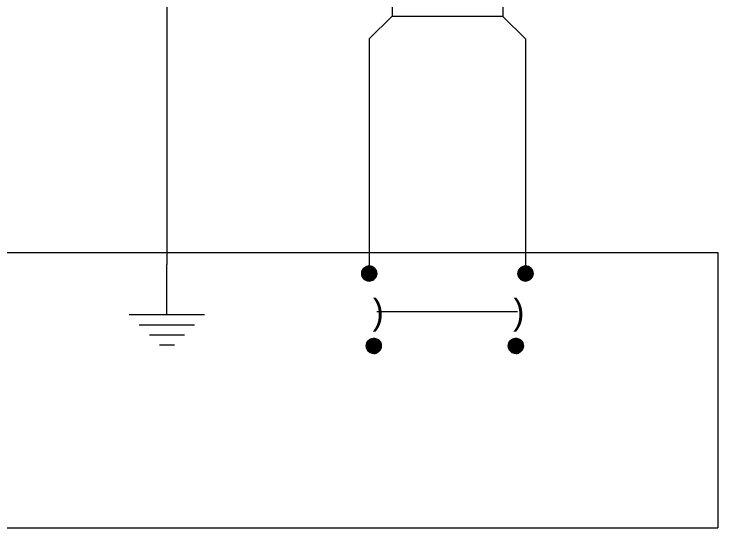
# Model space of a CAD drawing. Extents: x 45035 to 45823, y 31658 to 32158.
# Drawn here: x 45324.8 to 45465, y 31752.6 to 31854.9 of the extents above; entities that cross this region are included whole.
import ezdxf

# ---------------------------------------------------------------- set-up
doc = ezdxf.new("R2010")
doc.units = 0
doc.layers.add('Level 60', color=7, linetype='Continuous')

msp = doc.modelspace()

# ---------------------------------------------------------------- linework, layer by layer
at = {"layer": 'Level 60'}
for p, q in [((45355.21, 31856.81), (45355.21, 31805.08)), ((45395.52, 31849.98), (45400.09, 31854.54)), ((45426.65, 31849.98), (45422.09, 31854.54)), ((45395.52, 31849.98), (45395.52, 31803.27)), ((45426.65, 31849.98), (45426.65, 31803.27)), ((45205.28, 31807.45), (45464.99, 31807.45)), ((45464.99, 31807.45), (45464.99, 31752.62)), ((45355.21, 31795.08), (45355.21, 31805.08)), ((45347.71, 31795.08), (45362.71, 31795.08)), ((45397.03, 31795.73), (45425.06, 31795.73)), ((45349.71, 31793.08), (45360.71, 31793.08)), ((45351.71, 31791.08), (45358.71, 31791.08)), ((45353.71, 31789.08), (45356.71, 31789.08)), ((45063.11, 31752.62), (45464.99, 31752.62))]:
    msp.add_line(p, q, dxfattribs=at)
msp.add_lwpolyline([(45400.09, 31854.54), (45422.17, 31854.54), (45422.17, 31870.29), (45400.09, 31870.29)], close=True, dxfattribs=at)
for points in [[(45394.02, 31803.27), (45394.06, 31802.96), (45394.14, 31802.69), (45394.23, 31802.51), (45394.36, 31802.32), (45394.52, 31802.16), (45394.73, 31802), (45394.98, 31801.88), (45395.2, 31801.81), (45395.53, 31801.77), (45395.77, 31801.79), (45396, 31801.85), (45396.21, 31801.94), (45396.44, 31802.08), (45396.58, 31802.2), (45396.74, 31802.4), (45396.85, 31802.57), (45396.94, 31802.77), (45397, 31803.01), (45397.02, 31803.27), (45396.99, 31803.58), (45396.92, 31803.82), (45396.79, 31804.07), (45396.64, 31804.28), (45396.4, 31804.49), (45396.12, 31804.65), (45395.76, 31804.75), (45395.39, 31804.77), (45395.07, 31804.7), (45394.78, 31804.57), (45394.54, 31804.4), (45394.33, 31804.19), (45394.18, 31803.94), (45394.09, 31803.7), (45394.04, 31803.46), (45394.02, 31803.26), (45394.12, 31803.37), (45394.12, 31803.27), (45394.12, 31803.17), (45394.12, 31803.07), (45394.12, 31802.97), (45394.22, 31802.77), (45394.32, 31802.57), (45394.42, 31802.37), (45394.62, 31802.17), (45394.92, 31801.97), (45395.22, 31801.87), (45395.62, 31801.87), (45395.82, 31801.87), (45396.12, 31801.97), (45396.32, 31802.07), (45396.52, 31802.27), (45396.72, 31802.47), (45396.82, 31802.67), (45396.92, 31802.97), (45396.92, 31803.27), (45396.92, 31803.57), (45396.82, 31803.87), (45396.62, 31804.17), (45396.42, 31804.37), (45396.12, 31804.57), (45395.82, 31804.67), (45395.52, 31804.67), (45395.12, 31804.67), (45394.72, 31804.47), (45394.52, 31804.27), (45394.32, 31804.07), (45394.22, 31803.87), (45394.12, 31803.67), (45394.12, 31803.47), (45394.12, 31803.37), (45394.22, 31803.27), (45394.22, 31803.07), (45394.32, 31802.77), (45394.42, 31802.57), (45394.62, 31802.27), (45394.92, 31802.07), (45395.12, 31801.97), (45395.92, 31801.97), (45396.12, 31802.07), (45396.42, 31802.27), (45396.62, 31802.47), (45396.72, 31802.67), (45396.82, 31803.17), (45396.82, 31803.67), (45396.62, 31803.97), (45396.42, 31804.27), (45396.12, 31804.47), (45395.72, 31804.57), (45395.12, 31804.57), (45394.72, 31804.37), (45394.52, 31804.17), (45394.32, 31803.87), (45394.22, 31803.57), (45394.22, 31803.27), (45394.32, 31803.37), (45394.32, 31802.97), (45394.52, 31802.57), (45394.72, 31802.27), (45395.12, 31802.07), (45395.92, 31802.07)], [(45395.92, 31802.07), (45396.42, 31802.37), (45396.72, 31802.97), (45396.72, 31803.67), (45396.52, 31803.97), (45396.12, 31804.37), (45395.72, 31804.47), (45395.12, 31804.47), (45394.72, 31804.27), (45394.42, 31803.87), (45394.32, 31803.67), (45394.32, 31803.37), (45394.42, 31803.17), (45394.42, 31802.87), (45394.62, 31802.57), (45394.92, 31802.27), (45395.12, 31802.17), (45395.92, 31802.17), (45396.32, 31802.37), (45396.62, 31802.87), (45396.62, 31803.67), (45396.22, 31804.17), (45395.92, 31804.37), (45395.02, 31804.37), (45394.72, 31804.07), (45394.52, 31803.87), (45394.42, 31803.67), (45394.42, 31803.17), (45394.52, 31803.27), (45394.52, 31802.87), (45394.92, 31802.37), (45395.22, 31802.27), (45395.92, 31802.27), (45396.32, 31802.47), (45396.52, 31802.87), (45396.52, 31803.67), (45396.12, 31804.17), (45395.72, 31804.27), (45395.02, 31804.27), (45394.72, 31803.97), (45394.52, 31803.77), (45394.52, 31803.27), (45394.62, 31803.17), (45394.62, 31802.87), (45394.92, 31802.47), (45395.12, 31802.37), (45395.92, 31802.37), (45396.32, 31802.57), (45396.42, 31802.87), (45396.42, 31803.67), (45396.12, 31804.07), (45395.82, 31804.17), (45395.02, 31804.17), (45394.62, 31803.77), (45394.62, 31803.17), (45394.72, 31803.27), (45394.72, 31802.87), (45394.92, 31802.57), (45395.12, 31802.47), (45395.92, 31802.47), (45396.12, 31802.57), (45396.32, 31802.77), (45396.32, 31803.67), (45396.12, 31803.97), (45395.82, 31804.07), (45395.02, 31804.07), (45394.72, 31803.77), (45394.72, 31803.27), (45394.82, 31803.17), (45394.82, 31802.87), (45394.92, 31802.67), (45395.12, 31802.57), (45395.92, 31802.57), (45396.22, 31802.77), (45396.22, 31803.67), (45396.12, 31803.87), (45395.82, 31803.97), (45395.02, 31803.97), (45394.82, 31803.77), (45394.82, 31803.17), (45394.92, 31803.27), (45394.92, 31802.87), (45395.12, 31802.67), (45395.92, 31802.67), (45396.12, 31802.87), (45396.12, 31803.77), (45395.82, 31803.87), (45395.02, 31803.87), (45394.92, 31803.77), (45394.92, 31803.27), (45395.02, 31803.17), (45395.02, 31802.87), (45395.12, 31802.77), (45395.92, 31802.77), (45396.02, 31802.87), (45396.02, 31803.67), (45395.82, 31803.77), (45395.02, 31803.77), (45395.02, 31803.17), (45395.12, 31803.27), (45395.12, 31802.87)], [(45425.15, 31803.27), (45425.18, 31802.96), (45425.27, 31802.69), (45425.36, 31802.51), (45425.49, 31802.32), (45425.65, 31802.16), (45425.86, 31802), (45426.11, 31801.88), (45426.33, 31801.81), (45426.65, 31801.77), (45426.9, 31801.79), (45427.12, 31801.85), (45427.33, 31801.94), (45427.56, 31802.08), (45427.7, 31802.2), (45427.87, 31802.4), (45427.98, 31802.57), (45428.06, 31802.77), (45428.13, 31803.01), (45428.15, 31803.27), (45428.12, 31803.58), (45428.05, 31803.82), (45427.92, 31804.07), (45427.76, 31804.28), (45427.52, 31804.49), (45427.25, 31804.65), (45426.89, 31804.75), (45426.52, 31804.77), (45426.2, 31804.7), (45425.9, 31804.57), (45425.66, 31804.4), (45425.46, 31804.19), (45425.3, 31803.94), (45425.21, 31803.7), (45425.16, 31803.46), (45425.15, 31803.26), (45425.25, 31803.37), (45425.25, 31803.27), (45425.25, 31803.17), (45425.25, 31803.07), (45425.25, 31802.97), (45425.35, 31802.77), (45425.45, 31802.57), (45425.55, 31802.37), (45425.75, 31802.17), (45426.05, 31801.97), (45426.35, 31801.87), (45426.75, 31801.87), (45426.95, 31801.87), (45427.25, 31801.97), (45427.45, 31802.07), (45427.65, 31802.27), (45427.85, 31802.47), (45427.95, 31802.67), (45428.05, 31802.97), (45428.05, 31803.27), (45428.05, 31803.57), (45427.95, 31803.87), (45427.75, 31804.17), (45427.55, 31804.37), (45427.25, 31804.57), (45426.95, 31804.67), (45426.65, 31804.67), (45426.25, 31804.67), (45425.85, 31804.47), (45425.65, 31804.27), (45425.45, 31804.07), (45425.35, 31803.87), (45425.25, 31803.67), (45425.25, 31803.47), (45425.25, 31803.37), (45425.35, 31803.27), (45425.35, 31803.07), (45425.45, 31802.77), (45425.55, 31802.57), (45425.75, 31802.27), (45426.05, 31802.07), (45426.25, 31801.97), (45427.05, 31801.97), (45427.25, 31802.07), (45427.55, 31802.27), (45427.75, 31802.47), (45427.85, 31802.67), (45427.95, 31803.17), (45427.95, 31803.67), (45427.75, 31803.97), (45427.55, 31804.27), (45427.25, 31804.47), (45426.85, 31804.57), (45426.25, 31804.57), (45425.85, 31804.37), (45425.65, 31804.17), (45425.45, 31803.87), (45425.35, 31803.57), (45425.35, 31803.27), (45425.45, 31803.37), (45425.45, 31802.97), (45425.65, 31802.57), (45425.85, 31802.27), (45426.25, 31802.07), (45427.05, 31802.07)], [(45427.05, 31802.07), (45427.55, 31802.37), (45427.85, 31802.97), (45427.85, 31803.67), (45427.65, 31803.97), (45427.25, 31804.37), (45426.85, 31804.47), (45426.25, 31804.47), (45425.85, 31804.27), (45425.55, 31803.87), (45425.45, 31803.67), (45425.45, 31803.37), (45425.55, 31803.17), (45425.55, 31802.87), (45425.75, 31802.57), (45426.05, 31802.27), (45426.25, 31802.17), (45427.05, 31802.17), (45427.45, 31802.37), (45427.75, 31802.87), (45427.75, 31803.67), (45427.35, 31804.17), (45427.05, 31804.37), (45426.15, 31804.37), (45425.85, 31804.07), (45425.65, 31803.87), (45425.55, 31803.67), (45425.55, 31803.17), (45425.65, 31803.27), (45425.65, 31802.87), (45426.05, 31802.37), (45426.35, 31802.27), (45427.05, 31802.27), (45427.45, 31802.47), (45427.65, 31802.87), (45427.65, 31803.67), (45427.25, 31804.17), (45426.85, 31804.27), (45426.15, 31804.27), (45425.85, 31803.97), (45425.65, 31803.77), (45425.65, 31803.27), (45425.75, 31803.17), (45425.75, 31802.87), (45426.05, 31802.47), (45426.25, 31802.37), (45427.05, 31802.37), (45427.45, 31802.57), (45427.55, 31802.87), (45427.55, 31803.67), (45427.25, 31804.07), (45426.95, 31804.17), (45426.15, 31804.17), (45425.75, 31803.77), (45425.75, 31803.17), (45425.85, 31803.27), (45425.85, 31802.87), (45426.05, 31802.57), (45426.25, 31802.47), (45427.05, 31802.47), (45427.25, 31802.57), (45427.45, 31802.77), (45427.45, 31803.67), (45427.25, 31803.97), (45426.95, 31804.07), (45426.15, 31804.07), (45425.85, 31803.77), (45425.85, 31803.27), (45425.95, 31803.17), (45425.95, 31802.87), (45426.05, 31802.67), (45426.25, 31802.57), (45427.05, 31802.57), (45427.35, 31802.77), (45427.35, 31803.67), (45427.25, 31803.87), (45426.95, 31803.97), (45426.15, 31803.97), (45425.95, 31803.77), (45425.95, 31803.17), (45426.05, 31803.27), (45426.05, 31802.87), (45426.25, 31802.67), (45427.05, 31802.67), (45427.25, 31802.87), (45427.25, 31803.77), (45426.95, 31803.87), (45426.15, 31803.87), (45426.05, 31803.77), (45426.05, 31803.27), (45426.15, 31803.17), (45426.15, 31802.87), (45426.25, 31802.77), (45427.05, 31802.77), (45427.15, 31802.87), (45427.15, 31803.67), (45426.95, 31803.77), (45426.15, 31803.77), (45426.15, 31803.17), (45426.25, 31803.27), (45426.25, 31802.87)], [(45395.12, 31802.87), (45395.92, 31802.87), (45395.92, 31803.67), (45395.12, 31803.67), (45395.12, 31803.27), (45395.22, 31803.17), (45395.22, 31802.97), (45395.82, 31802.97), (45395.82, 31803.57), (45395.22, 31803.57), (45395.22, 31803.17), (45395.32, 31803.27), (45395.32, 31803.07), (45395.72, 31803.07), (45395.72, 31803.47), (45395.32, 31803.47), (45395.32, 31803.27), (45395.42, 31803.17), (45395.62, 31803.17), (45395.62, 31803.37), (45395.42, 31803.37), (45395.42, 31803.17), (45395.52, 31803.27), (45395.62, 31803.17)], [(45426.25, 31802.87), (45427.05, 31802.87), (45427.05, 31803.67), (45426.25, 31803.67), (45426.25, 31803.27), (45426.35, 31803.17), (45426.35, 31802.97), (45426.95, 31802.97), (45426.95, 31803.57), (45426.35, 31803.57), (45426.35, 31803.17), (45426.45, 31803.27), (45426.45, 31803.07), (45426.85, 31803.07), (45426.85, 31803.47), (45426.45, 31803.47), (45426.45, 31803.27), (45426.55, 31803.17), (45426.75, 31803.17), (45426.75, 31803.37), (45426.55, 31803.37), (45426.55, 31803.17), (45426.65, 31803.27), (45426.75, 31803.17)], [(45394.92, 31788.86), (45394.95, 31788.55), (45395.04, 31788.27), (45395.13, 31788.09), (45395.26, 31787.91), (45395.42, 31787.74), (45395.63, 31787.58), (45395.88, 31787.46), (45396.1, 31787.39), (45396.42, 31787.36), (45396.67, 31787.38), (45396.89, 31787.43), (45397.11, 31787.52), (45397.34, 31787.67), (45397.48, 31787.79), (45397.64, 31787.99), (45397.75, 31788.16), (45397.84, 31788.35), (45397.9, 31788.6), (45397.92, 31788.86), (45397.89, 31789.16), (45397.82, 31789.41), (45397.69, 31789.66), (45397.53, 31789.87), (45397.3, 31790.08), (45397.02, 31790.23), (45396.66, 31790.34), (45396.29, 31790.35), (45395.97, 31790.29), (45395.68, 31790.16), (45395.44, 31789.99), (45395.23, 31789.77), (45395.08, 31789.52), (45394.98, 31789.28), (45394.93, 31789.05), (45394.92, 31788.84), (45395.02, 31788.96), (45395.02, 31788.86), (45395.02, 31788.76), (45395.02, 31788.66), (45395.02, 31788.56), (45395.12, 31788.36), (45395.22, 31788.16), (45395.32, 31787.96), (45395.52, 31787.76), (45395.82, 31787.56), (45396.12, 31787.46), (45396.52, 31787.46), (45396.72, 31787.46), (45397.02, 31787.56), (45397.22, 31787.66), (45397.42, 31787.86), (45397.62, 31788.06), (45397.72, 31788.26), (45397.82, 31788.56), (45397.82, 31788.86), (45397.82, 31789.16), (45397.72, 31789.46), (45397.52, 31789.76), (45397.32, 31789.96), (45397.02, 31790.16), (45396.72, 31790.26), (45396.42, 31790.26), (45396.02, 31790.26), (45395.62, 31790.06), (45395.42, 31789.86), (45395.22, 31789.66), (45395.12, 31789.46), (45395.02, 31789.26), (45395.02, 31789.06), (45395.02, 31788.96), (45395.12, 31788.86), (45395.12, 31788.66), (45395.22, 31788.36), (45395.32, 31788.16), (45395.52, 31787.86), (45395.82, 31787.66), (45396.02, 31787.56), (45396.82, 31787.56), (45397.02, 31787.66), (45397.32, 31787.86), (45397.52, 31788.06), (45397.62, 31788.26), (45397.72, 31788.76), (45397.72, 31789.26), (45397.52, 31789.56), (45397.32, 31789.86), (45397.02, 31790.06), (45396.62, 31790.16), (45396.02, 31790.16), (45395.62, 31789.96), (45395.42, 31789.76), (45395.22, 31789.46), (45395.12, 31789.16), (45395.12, 31788.86), (45395.22, 31788.96), (45395.22, 31788.56), (45395.42, 31788.16), (45395.62, 31787.86), (45396.02, 31787.66), (45396.82, 31787.66)], [(45396.82, 31787.66), (45397.32, 31787.96), (45397.62, 31788.56), (45397.62, 31789.26), (45397.42, 31789.56), (45397.02, 31789.96), (45396.62, 31790.06), (45396.02, 31790.06), (45395.62, 31789.86), (45395.32, 31789.46), (45395.22, 31789.26), (45395.22, 31788.96), (45395.32, 31788.76), (45395.32, 31788.46), (45395.52, 31788.16), (45395.82, 31787.86), (45396.02, 31787.76), (45396.82, 31787.76), (45397.22, 31787.96), (45397.52, 31788.46), (45397.52, 31789.26), (45397.12, 31789.76), (45396.82, 31789.96), (45395.92, 31789.96), (45395.62, 31789.66), (45395.42, 31789.46), (45395.32, 31789.26), (45395.32, 31788.76), (45395.42, 31788.86), (45395.42, 31788.46), (45395.82, 31787.96), (45396.12, 31787.86), (45396.82, 31787.86), (45397.22, 31788.06), (45397.42, 31788.46), (45397.42, 31789.26), (45397.02, 31789.76), (45396.62, 31789.86), (45395.92, 31789.86), (45395.62, 31789.56), (45395.42, 31789.36), (45395.42, 31788.86), (45395.52, 31788.76), (45395.52, 31788.46), (45395.82, 31788.06), (45396.02, 31787.96), (45396.82, 31787.96), (45397.22, 31788.16), (45397.32, 31788.46), (45397.32, 31789.26), (45397.02, 31789.66), (45396.72, 31789.76), (45395.92, 31789.76), (45395.52, 31789.36), (45395.52, 31788.76), (45395.62, 31788.86), (45395.62, 31788.46), (45395.82, 31788.16), (45396.02, 31788.06), (45396.82, 31788.06), (45397.02, 31788.16), (45397.22, 31788.36), (45397.22, 31789.26), (45397.02, 31789.56), (45396.72, 31789.66), (45395.92, 31789.66), (45395.62, 31789.36), (45395.62, 31788.86), (45395.72, 31788.76), (45395.72, 31788.46), (45395.82, 31788.26), (45396.02, 31788.16), (45396.82, 31788.16), (45397.12, 31788.36), (45397.12, 31789.26), (45397.02, 31789.46), (45396.72, 31789.56), (45395.92, 31789.56), (45395.72, 31789.36), (45395.72, 31788.76), (45395.82, 31788.86), (45395.82, 31788.46), (45396.02, 31788.26), (45396.82, 31788.26), (45397.02, 31788.46), (45397.02, 31789.36), (45396.72, 31789.46), (45395.92, 31789.46), (45395.82, 31789.36), (45395.82, 31788.86), (45395.92, 31788.76), (45395.92, 31788.46), (45396.02, 31788.36), (45396.82, 31788.36), (45396.92, 31788.46), (45396.92, 31789.26), (45396.72, 31789.36), (45395.92, 31789.36), (45395.92, 31788.76), (45396.02, 31788.86), (45396.02, 31788.46)], [(45396.02, 31788.46), (45396.82, 31788.46), (45396.82, 31789.26), (45396.02, 31789.26), (45396.02, 31788.86), (45396.12, 31788.76), (45396.12, 31788.56), (45396.72, 31788.56), (45396.72, 31789.16), (45396.12, 31789.16), (45396.12, 31788.76), (45396.22, 31788.86), (45396.22, 31788.66), (45396.62, 31788.66), (45396.62, 31789.06), (45396.22, 31789.06), (45396.22, 31788.86), (45396.32, 31788.76), (45396.52, 31788.76), (45396.52, 31788.96), (45396.32, 31788.96), (45396.32, 31788.76), (45396.42, 31788.86), (45396.52, 31788.76)], [(45423.23, 31788.86), (45423.26, 31788.55), (45423.35, 31788.27), (45423.44, 31788.09), (45423.57, 31787.91), (45423.73, 31787.74), (45423.93, 31787.58), (45424.18, 31787.46), (45424.4, 31787.39), (45424.73, 31787.36), (45424.98, 31787.38), (45425.2, 31787.43), (45425.41, 31787.52), (45425.64, 31787.67), (45425.78, 31787.79), (45425.95, 31787.99), (45426.06, 31788.16), (45426.14, 31788.35), (45426.21, 31788.6), (45426.23, 31788.86), (45426.2, 31789.16), (45426.12, 31789.41), (45426, 31789.66), (45425.84, 31789.87), (45425.6, 31790.08), (45425.33, 31790.23), (45424.97, 31790.34), (45424.6, 31790.35), (45424.28, 31790.29), (45423.98, 31790.16), (45423.74, 31789.99), (45423.54, 31789.77), (45423.38, 31789.52), (45423.29, 31789.28), (45423.24, 31789.05), (45423.23, 31788.84), (45423.33, 31788.96), (45423.33, 31788.86), (45423.33, 31788.76), (45423.33, 31788.66), (45423.33, 31788.56), (45423.43, 31788.36), (45423.53, 31788.16), (45423.63, 31787.96), (45423.83, 31787.76), (45424.13, 31787.56), (45424.43, 31787.46), (45424.83, 31787.46), (45425.03, 31787.46), (45425.33, 31787.56), (45425.53, 31787.66), (45425.73, 31787.86), (45425.93, 31788.06), (45426.03, 31788.26), (45426.13, 31788.56), (45426.13, 31788.86), (45426.13, 31789.16), (45426.03, 31789.46), (45425.83, 31789.76), (45425.63, 31789.96), (45425.33, 31790.16), (45425.03, 31790.26), (45424.73, 31790.26), (45424.33, 31790.26), (45423.93, 31790.06), (45423.73, 31789.86), (45423.53, 31789.66), (45423.43, 31789.46), (45423.33, 31789.26), (45423.33, 31789.06), (45423.33, 31788.96), (45423.43, 31788.86), (45423.43, 31788.66), (45423.53, 31788.36), (45423.63, 31788.16), (45423.83, 31787.86), (45424.13, 31787.66), (45424.33, 31787.56), (45425.13, 31787.56), (45425.33, 31787.66), (45425.63, 31787.86), (45425.83, 31788.06), (45425.93, 31788.26), (45426.03, 31788.76), (45426.03, 31789.26), (45425.83, 31789.56), (45425.63, 31789.86), (45425.33, 31790.06), (45424.93, 31790.16), (45424.33, 31790.16), (45423.93, 31789.96), (45423.73, 31789.76), (45423.53, 31789.46), (45423.43, 31789.16), (45423.43, 31788.86), (45423.53, 31788.96), (45423.53, 31788.56), (45423.73, 31788.16), (45423.93, 31787.86), (45424.33, 31787.66), (45425.13, 31787.66)], [(45425.13, 31787.66), (45425.63, 31787.96), (45425.93, 31788.56), (45425.93, 31789.26), (45425.73, 31789.56), (45425.33, 31789.96), (45424.93, 31790.06), (45424.33, 31790.06), (45423.93, 31789.86), (45423.63, 31789.46), (45423.53, 31789.26), (45423.53, 31788.96), (45423.63, 31788.76), (45423.63, 31788.46), (45423.83, 31788.16), (45424.13, 31787.86), (45424.33, 31787.76), (45425.13, 31787.76), (45425.53, 31787.96), (45425.83, 31788.46), (45425.83, 31789.26), (45425.43, 31789.76), (45425.13, 31789.96), (45424.23, 31789.96), (45423.93, 31789.66), (45423.73, 31789.46), (45423.63, 31789.26), (45423.63, 31788.76), (45423.73, 31788.86), (45423.73, 31788.46), (45424.13, 31787.96), (45424.43, 31787.86), (45425.13, 31787.86), (45425.53, 31788.06), (45425.73, 31788.46), (45425.73, 31789.26), (45425.33, 31789.76), (45424.93, 31789.86), (45424.23, 31789.86), (45423.93, 31789.56), (45423.73, 31789.36), (45423.73, 31788.86), (45423.83, 31788.76), (45423.83, 31788.46), (45424.13, 31788.06), (45424.33, 31787.96), (45425.13, 31787.96), (45425.53, 31788.16), (45425.63, 31788.46), (45425.63, 31789.26), (45425.33, 31789.66), (45425.03, 31789.76), (45424.23, 31789.76), (45423.83, 31789.36), (45423.83, 31788.76), (45423.93, 31788.86), (45423.93, 31788.46), (45424.13, 31788.16), (45424.33, 31788.06), (45425.13, 31788.06), (45425.33, 31788.16), (45425.53, 31788.36), (45425.53, 31789.26), (45425.33, 31789.56), (45425.03, 31789.66), (45424.23, 31789.66), (45423.93, 31789.36), (45423.93, 31788.86), (45424.03, 31788.76), (45424.03, 31788.46), (45424.13, 31788.26), (45424.33, 31788.16), (45425.13, 31788.16), (45425.43, 31788.36), (45425.43, 31789.26), (45425.33, 31789.46), (45425.03, 31789.56), (45424.23, 31789.56), (45424.03, 31789.36), (45424.03, 31788.76), (45424.13, 31788.86), (45424.13, 31788.46), (45424.33, 31788.26), (45425.13, 31788.26), (45425.33, 31788.46), (45425.33, 31789.36), (45425.03, 31789.46), (45424.23, 31789.46), (45424.13, 31789.36), (45424.13, 31788.86), (45424.23, 31788.76), (45424.23, 31788.46), (45424.33, 31788.36), (45425.13, 31788.36), (45425.23, 31788.46), (45425.23, 31789.26), (45425.03, 31789.36), (45424.23, 31789.36), (45424.23, 31788.76), (45424.33, 31788.86), (45424.33, 31788.46)], [(45424.33, 31788.46), (45425.13, 31788.46), (45425.13, 31789.26), (45424.33, 31789.26), (45424.33, 31788.86), (45424.43, 31788.76), (45424.43, 31788.56), (45425.03, 31788.56), (45425.03, 31789.16), (45424.43, 31789.16), (45424.43, 31788.76), (45424.53, 31788.86), (45424.53, 31788.66), (45424.93, 31788.66), (45424.93, 31789.06), (45424.53, 31789.06), (45424.53, 31788.86), (45424.63, 31788.76), (45424.83, 31788.76), (45424.83, 31788.96), (45424.63, 31788.96), (45424.63, 31788.76), (45424.73, 31788.86), (45424.83, 31788.76)]]:
    msp.add_lwpolyline(points, dxfattribs=at)
for centre in [(45395.52, 31803.27), (45426.65, 31803.27), (45396.42, 31788.86), (45424.73, 31788.86)]:
    msp.add_circle(centre, 1.5, dxfattribs=at)

# ---------------------------------------------------------------- texts
for p in [(45396.2, 31793.23), (45424.21, 31793.23)]:
    msp.add_text(')', height=5, dxfattribs=at).set_placement(p)

doc.saveas('drawing.dxf')
